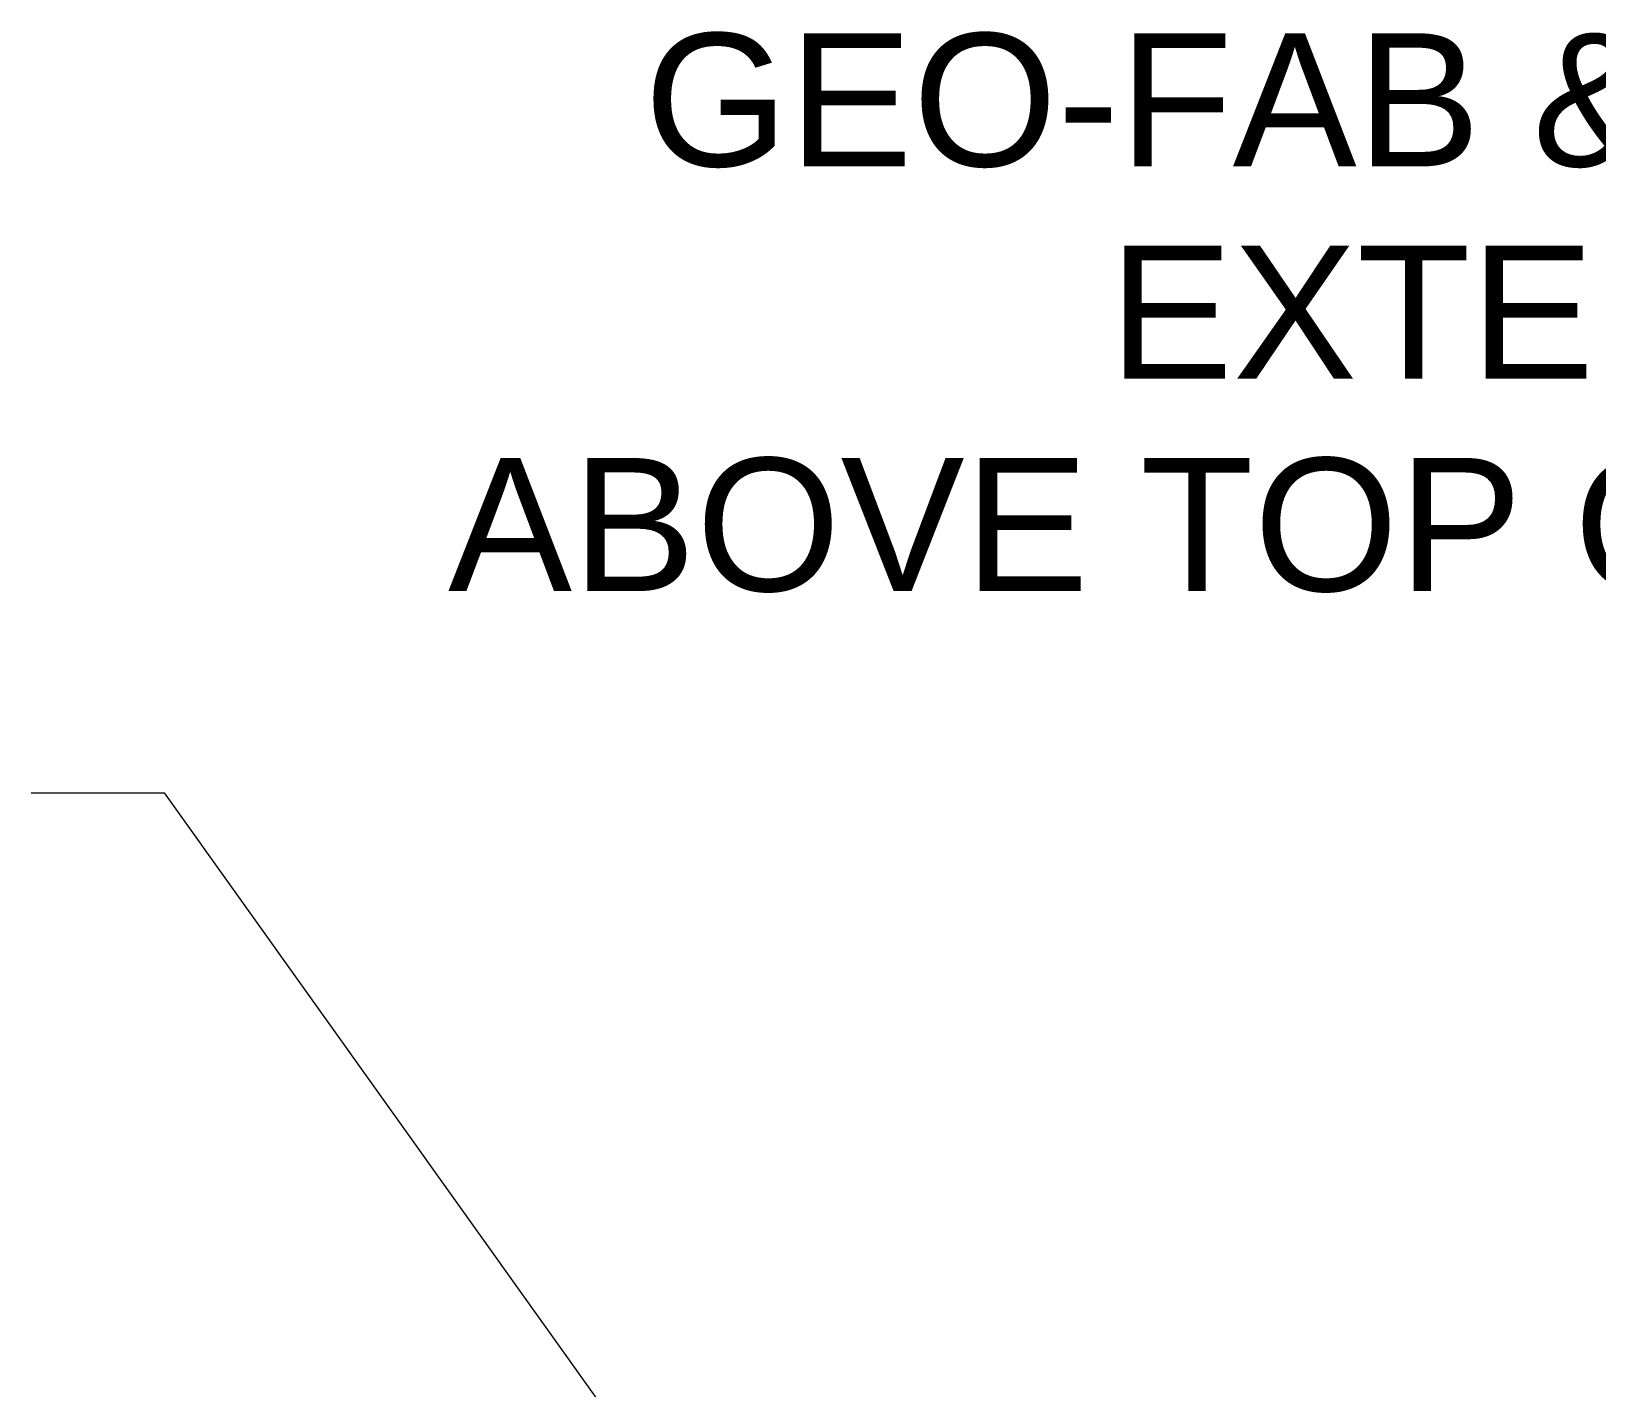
# Model space of a CAD drawing. Header units: millimetres. Extents: x 282 to 167718, y 282 to 525318.
# Drawn here: x 105567 to 113887, y 342499 to 349709 of the extents above; entities that cross this region are included whole.
import ezdxf
from ezdxf.enums import TextEntityAlignment as Align

# ---------------------------------------------------------------- set-up
doc = ezdxf.new("R2010")
doc.units = ezdxf.units.MM
doc.layers.add('ANNOTATIONS', color=7, linetype='Continuous')
doc.layers.add('LEADERS', color=7, linetype='Continuous')
doc.styles.add('ARIAL', font='arial.ttf')

msp = doc.modelspace()

# ---------------------------------------------------------------- linework, layer by layer
at = {"layer": 'LEADERS', "lineweight": 18}
for p, q in [((105567.2, 345661.4), (106272.8, 345661.4)), ((106272.8, 345661.4), (109236.1, 341512.8))]:
    msp.add_line(p, q, dxfattribs=at)

# ---------------------------------------------------------------- texts
at = {"layer": 'ANNOTATIONS', "style": 'ARIAL'}
for s, p in [('GEO-FAB & LDPE LINER', (120242.8, 348991.7)), ('EXTENDED 500mm', (120242.8, 347862.8)), ('ABOVE TOP OF STORAGE', (120242.8, 346733.9))]:
    msp.add_text(s, height=707.249, dxfattribs=at).set_placement(p, align=Align.RIGHT)

doc.saveas('drawing.dxf')
